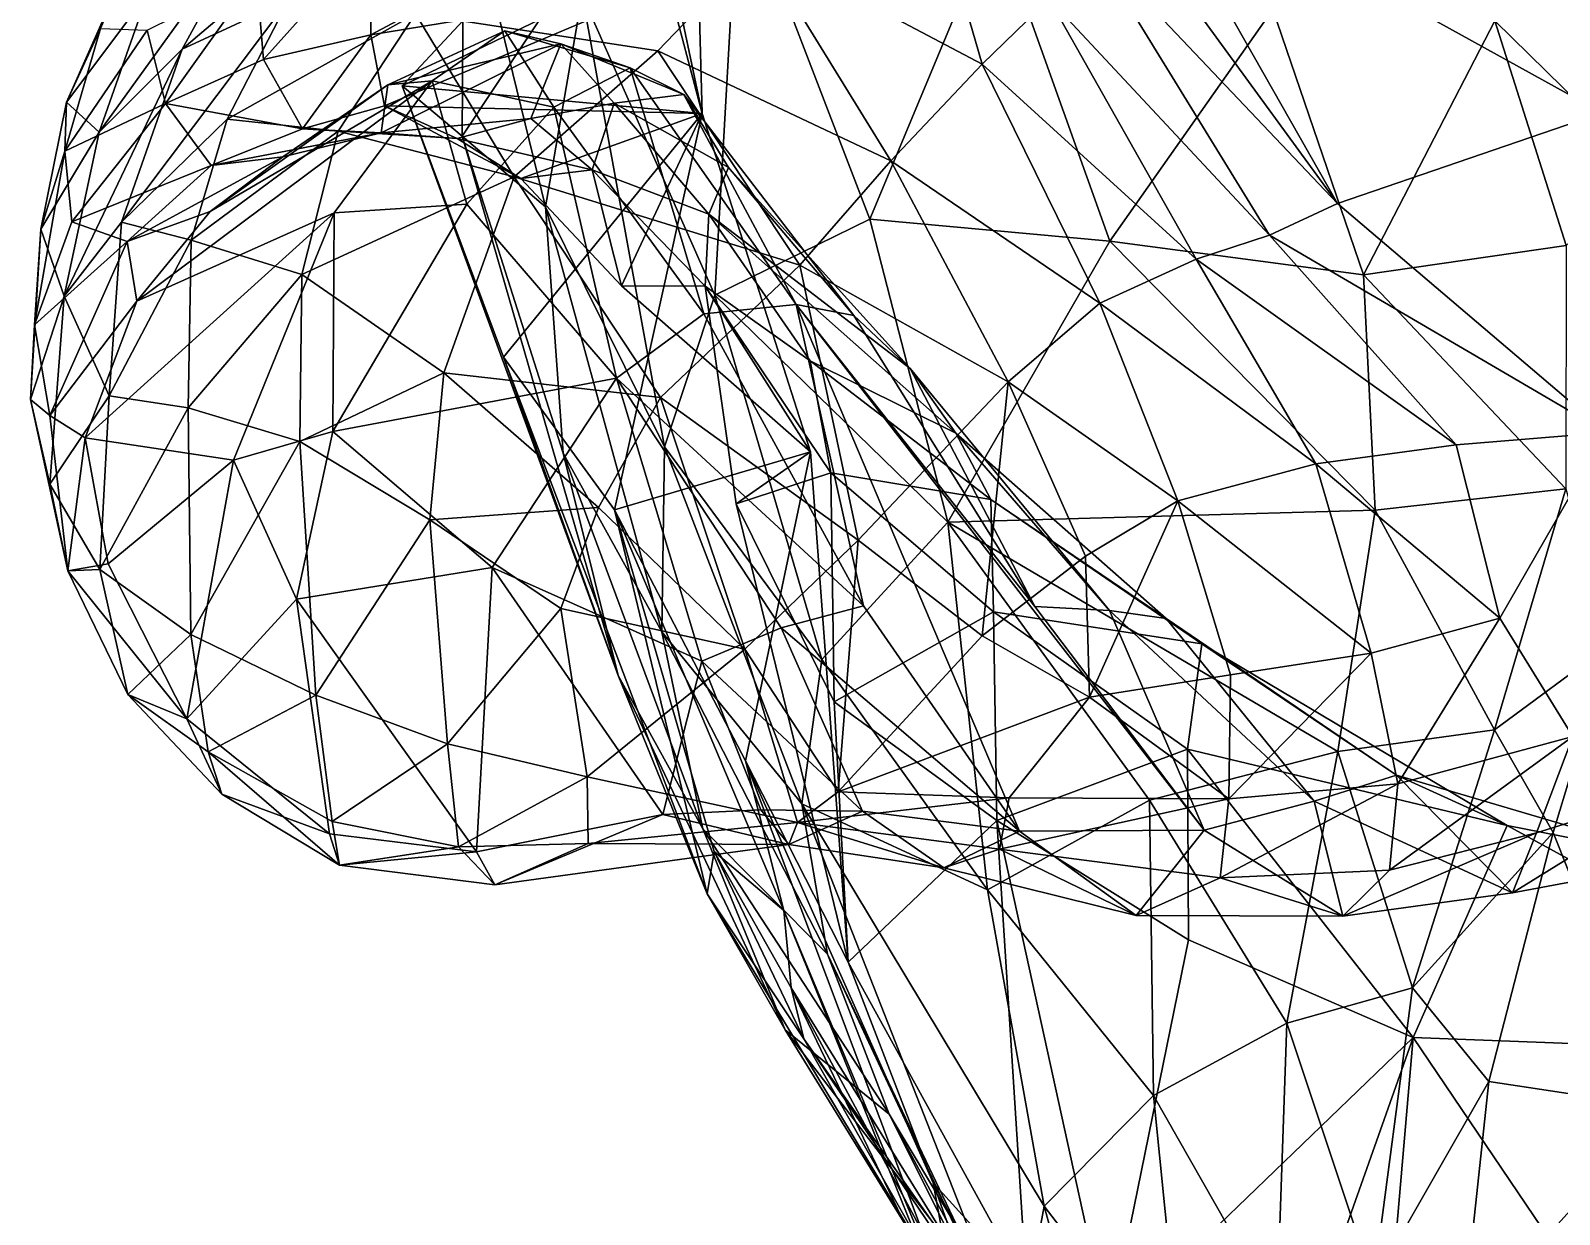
# Model space of a CAD drawing. Extents: x -0.38 to 0.38, y -1.36 to 1.52.
# Drawn here: x -0.2402 to -0.1069, y -1.1259 to -1.0227 of the extents above; entities that cross this region are included whole.
import ezdxf

# ---------------------------------------------------------------- set-up
doc = ezdxf.new("R2010")
doc.units = 0
doc.layers.add('SABTOOTH$LWO', color=1, linetype='CONTINUOUS')

msp = doc.modelspace()

# ---------------------------------------------------------------- linework, layer by layer
at = {"layer": 'SABTOOTH$LWO'}
for points in [[(-0.12628, -1.03774, 1.46896), (-0.16036, -0.99096, 1.47403), (-0.14792, -1.01489, 1.4838)], [(-0.12628, -1.03774, 1.46896), (-0.14339, -1.0076, 1.46742), (-0.16036, -0.99096, 1.47403)], [(-0.20778, -1.02747, 1.30248), (-0.17954, -0.9972, 1.28665), (-0.20257, -1.03188, 1.27181)], [(-0.18205, -1.01505, 1.31989), (-0.17954, -0.9972, 1.28665), (-0.20778, -1.02747, 1.30248)], [(-0.20242, -1.00893, 1.25597), (-0.20257, -1.03188, 1.27181), (-0.17954, -0.9972, 1.28665)], [(-0.16469, -0.99988, 1.48478), (-0.17674, -1.01528, 1.50387), (-0.15723, -1.02558, 1.50802)], [(-0.15723, -1.02558, 1.50802), (-0.1514, -1.0199, 1.49677), (-0.16469, -0.99988, 1.48478)], [(-0.18205, -1.01505, 1.31989), (-0.18165, -1.0299, 1.35478), (-0.1868, -1.00534, 1.35203)], [(-0.18165, -1.0299, 1.35478), (-0.18457, -1.01875, 1.36936), (-0.1868, -1.00534, 1.35203)], [(-0.1032, -1.02983, 1.47845), (-0.08591, -1.00704, 1.48829), (-0.14339, -1.0076, 1.46742)], [(-0.1032, -1.02983, 1.47845), (-0.14339, -1.0076, 1.46742), (-0.12628, -1.03774, 1.46896)], [(-0.21766, -1.01995, 1.50613), (-0.20949, -1.00943, 1.49371), (-0.22696, -1.02428, 1.49464)], [(-0.22064, -1.01269, 1.4837), (-0.22696, -1.02428, 1.49464), (-0.20949, -1.00943, 1.49371)], [(-0.21044, -1.01464, 1.41274), (-0.18394, -1.00887, 1.3812), (-0.21051, -1.02302, 1.40215)], [(-0.18457, -1.01875, 1.36936), (-0.21051, -1.02302, 1.40215), (-0.18394, -1.00887, 1.3812)], [(-0.20257, -1.03188, 1.27181), (-0.20242, -1.00893, 1.25597), (-0.19531, -1.03804, 1.24157)], [(-0.19211, -1.01953, 1.22432), (-0.19531, -1.03804, 1.24157), (-0.20242, -1.00893, 1.25597)], [(-0.19211, -1.01953, 1.22432), (-0.17848, -1.0093, 1.1985), (-0.18054, -1.04573, 1.20254)], [(-0.16704, -1.0391, 1.1793), (-0.18054, -1.04573, 1.20254), (-0.17848, -1.0093, 1.1985)], [(-0.17848, -1.0093, 1.1985), (-0.15612, -1.01294, 1.16845), (-0.16704, -1.0391, 1.1793)], [(-0.10096, -1.01008, 1.08997), (-0.0992, -1.03493, 1.09642), (-0.11256, -1.02182, 1.11168)], [(-0.22696, -1.02428, 1.49464), (-0.22064, -1.01269, 1.4837), (-0.23421, -1.03151, 1.48455)], [(-0.22997, -1.01944, 1.47508), (-0.23421, -1.03151, 1.48455), (-0.22064, -1.01269, 1.4837)], [(-0.14612, -1.04104, 1.15465), (-0.16704, -1.0391, 1.1793), (-0.15612, -1.01294, 1.16845)], [(-0.15612, -1.01294, 1.16845), (-0.13189, -1.02082, 1.1379), (-0.14612, -1.04104, 1.15465)], [(-0.23085, -1.01491, 1.46101), (-0.23409, -1.02248, 1.45674), (-0.23704, -1.02889, 1.46676)], [(-0.23085, -1.01491, 1.46101), (-0.23704, -1.02889, 1.46676), (-0.22997, -1.01944, 1.47508)], [(-0.2205, -1.01789, 1.42778), (-0.21044, -1.01464, 1.41274), (-0.21988, -1.02519, 1.42429)], [(-0.21051, -1.02302, 1.40215), (-0.21988, -1.02519, 1.42429), (-0.21044, -1.01464, 1.41274)], [(-0.18165, -1.0299, 1.35478), (-0.18205, -1.01505, 1.31989), (-0.20778, -1.02747, 1.30248)], [(-0.18552, -1.02444, 1.51671), (-0.17674, -1.01528, 1.50387), (-0.20663, -1.0212, 1.51671)], [(-0.17674, -1.01528, 1.50387), (-0.18552, -1.02444, 1.51671), (-0.1652, -1.03401, 1.51872)], [(-0.1652, -1.03401, 1.51872), (-0.15723, -1.02558, 1.50802), (-0.17674, -1.01528, 1.50387)], [(-0.13219, -1.04049, 1.49062), (-0.14792, -1.01489, 1.4838), (-0.1514, -1.0199, 1.49677)], [(-0.13219, -1.04049, 1.49062), (-0.12628, -1.03774, 1.46896), (-0.14792, -1.01489, 1.4838)], [(-0.23003, -1.02263, 1.44307), (-0.2205, -1.01789, 1.42778), (-0.22842, -1.02902, 1.44113)], [(-0.21988, -1.02519, 1.42429), (-0.22842, -1.02902, 1.44113), (-0.2205, -1.01789, 1.42778)], [(-0.21051, -1.02302, 1.40215), (-0.18457, -1.01875, 1.36936), (-0.20934, -1.02921, 1.39493)], [(-0.18165, -1.0299, 1.35478), (-0.20934, -1.02921, 1.39493), (-0.18457, -1.01875, 1.36936)], [(-0.22997, -1.01944, 1.47508), (-0.23704, -1.02889, 1.46676), (-0.23421, -1.03151, 1.48455)], [(-0.22303, -1.0304, 1.51734), (-0.21766, -1.01995, 1.50613), (-0.23224, -1.03937, 1.50992)], [(-0.22696, -1.02428, 1.49464), (-0.23224, -1.03937, 1.50992), (-0.21766, -1.01995, 1.50613)], [(-0.21766, -1.01995, 1.50613), (-0.22303, -1.0304, 1.51734), (-0.20663, -1.0212, 1.51671)], [(-0.19531, -1.03804, 1.24157), (-0.19211, -1.01953, 1.22432), (-0.18493, -1.05895, 1.22036)], [(-0.18054, -1.04573, 1.20254), (-0.18493, -1.05895, 1.22036), (-0.19211, -1.01953, 1.22432)], [(-0.13858, -1.0426, 1.50792), (-0.1514, -1.0199, 1.49677), (-0.15723, -1.02558, 1.50802)], [(-0.13858, -1.0426, 1.50792), (-0.13219, -1.04049, 1.49062), (-0.1514, -1.0199, 1.49677)], [(-0.21336, -1.03143, 1.52846), (-0.20663, -1.0212, 1.51671), (-0.22303, -1.0304, 1.51734)], [(-0.20663, -1.0212, 1.51671), (-0.21336, -1.03143, 1.52846), (-0.19802, -1.03542, 1.53206)], [(-0.19802, -1.03542, 1.53206), (-0.18552, -1.02444, 1.51671), (-0.20663, -1.0212, 1.51671)], [(-0.124, -1.04397, 1.1304), (-0.14612, -1.04104, 1.15465), (-0.13189, -1.02082, 1.1379)], [(-0.13189, -1.02082, 1.1379), (-0.11256, -1.02182, 1.11168), (-0.124, -1.04397, 1.1304)], [(-0.10634, -1.04139, 1.10882), (-0.124, -1.04397, 1.1304), (-0.11256, -1.02182, 1.11168)], [(-0.10634, -1.04139, 1.10882), (-0.11256, -1.02182, 1.11168), (-0.0992, -1.03493, 1.09642)], [(-0.2372, -1.03319, 1.45994), (-0.23409, -1.02248, 1.45674), (-0.23003, -1.02263, 1.44307)], [(-0.23409, -1.02248, 1.45674), (-0.2372, -1.03319, 1.45994), (-0.23704, -1.02889, 1.46676)], [(-0.23003, -1.02263, 1.44307), (-0.22842, -1.02902, 1.44113), (-0.2372, -1.03319, 1.45994)], [(-0.21988, -1.02519, 1.42429), (-0.21051, -1.02302, 1.40215), (-0.21649, -1.03123, 1.42257)], [(-0.20934, -1.02921, 1.39493), (-0.21649, -1.03123, 1.42257), (-0.21051, -1.02302, 1.40215)], [(-0.19884, -1.02269, 1.4668), (-0.20903, -1.0274, 1.45561), (-0.19397, -1.02383, 1.45756)], [(-0.19884, -1.02269, 1.4668), (-0.20519, -1.02703, 1.47678), (-0.20903, -1.0274, 1.45561)], [(-0.20519, -1.02703, 1.47678), (-0.19884, -1.02269, 1.4668), (-0.19457, -1.02935, 1.48786)], [(-0.18792, -1.0259, 1.4786), (-0.19884, -1.02269, 1.4668), (-0.19397, -1.02383, 1.45756)], [(-0.18792, -1.0259, 1.4786), (-0.19457, -1.02935, 1.48786), (-0.19884, -1.02269, 1.4668)], [(-0.23224, -1.03937, 1.50992), (-0.22696, -1.02428, 1.49464), (-0.23726, -1.04583, 1.49792)], [(-0.23421, -1.03151, 1.48455), (-0.23726, -1.04583, 1.49792), (-0.22696, -1.02428, 1.49464)], [(-0.19397, -1.02383, 1.45756), (-0.20962, -1.03159, 1.4319), (-0.19657, -1.03032, 1.43246)], [(-0.20962, -1.03159, 1.4319), (-0.19397, -1.02383, 1.45756), (-0.20903, -1.0274, 1.45561)], [(-0.18552, -1.02444, 1.51671), (-0.19802, -1.03542, 1.53206), (-0.17314, -1.04313, 1.52919)], [(-0.18931, -1.02899, 1.44871), (-0.19397, -1.02383, 1.45756), (-0.19657, -1.03032, 1.43246)], [(-0.18325, -1.02823, 1.47007), (-0.19397, -1.02383, 1.45756), (-0.18931, -1.02899, 1.44871)], [(-0.18325, -1.02823, 1.47007), (-0.18792, -1.0259, 1.4786), (-0.19397, -1.02383, 1.45756)], [(-0.17314, -1.04313, 1.52919), (-0.1652, -1.03401, 1.51872), (-0.18552, -1.02444, 1.51671)], [(-0.21988, -1.02519, 1.42429), (-0.21649, -1.03123, 1.42257), (-0.22842, -1.02902, 1.44113)], [(-0.19457, -1.02935, 1.48786), (-0.18792, -1.0259, 1.4786), (-0.18151, -1.04735, 1.50158)], [(-0.18792, -1.0259, 1.4786), (-0.18325, -1.02823, 1.47007), (-0.17344, -1.04654, 1.49229)], [(-0.17344, -1.04654, 1.49229), (-0.18151, -1.04735, 1.50158), (-0.18792, -1.0259, 1.4786)], [(-0.15723, -1.02558, 1.50802), (-0.1652, -1.03401, 1.51872), (-0.14697, -1.04642, 1.52203)], [(-0.14697, -1.04642, 1.52203), (-0.13858, -1.0426, 1.50792), (-0.15723, -1.02558, 1.50802)], [(-0.22452, -1.03845, 1.45727), (-0.20519, -1.02703, 1.47678), (-0.23092, -1.04625, 1.46987)], [(-0.20519, -1.02703, 1.47678), (-0.21372, -1.03856, 1.48876), (-0.23092, -1.04625, 1.46987)], [(-0.22452, -1.03845, 1.45727), (-0.20903, -1.0274, 1.45561), (-0.20519, -1.02703, 1.47678)], [(-0.21372, -1.03856, 1.48876), (-0.20519, -1.02703, 1.47678), (-0.20215, -1.0378, 1.4965)], [(-0.19457, -1.02935, 1.48786), (-0.20215, -1.0378, 1.4965), (-0.20519, -1.02703, 1.47678)], [(-0.21818, -1.03366, 1.44609), (-0.20903, -1.0274, 1.45561), (-0.22452, -1.03845, 1.45727)], [(-0.20903, -1.0274, 1.45561), (-0.21818, -1.03366, 1.44609), (-0.20962, -1.03159, 1.4319)], [(-0.20257, -1.03188, 1.27181), (-0.18897, -1.0789, 1.26843), (-0.20778, -1.02747, 1.30248)], [(-0.19895, -1.05113, 1.3124), (-0.20778, -1.02747, 1.30248), (-0.18897, -1.0789, 1.26843)], [(-0.19895, -1.05113, 1.3124), (-0.18165, -1.0299, 1.35478), (-0.20778, -1.02747, 1.30248)], [(-0.17934, -1.03459, 1.46173), (-0.18325, -1.02823, 1.47007), (-0.18931, -1.02899, 1.44871)], [(-0.16843, -1.04752, 1.4817), (-0.17344, -1.04654, 1.49229), (-0.18325, -1.02823, 1.47007)], [(-0.18325, -1.02823, 1.47007), (-0.17934, -1.03459, 1.46173), (-0.16843, -1.04752, 1.4817)], [(-0.23704, -1.02889, 1.46676), (-0.2372, -1.03319, 1.45994), (-0.23928, -1.03997, 1.47647)], [(-0.23704, -1.02889, 1.46676), (-0.23928, -1.03997, 1.47647), (-0.23421, -1.03151, 1.48455)], [(-0.23659, -1.03934, 1.46118), (-0.2372, -1.03319, 1.45994), (-0.22842, -1.02902, 1.44113)], [(-0.22842, -1.02902, 1.44113), (-0.22443, -1.03443, 1.44135), (-0.23659, -1.03934, 1.46118)], [(-0.21649, -1.03123, 1.42257), (-0.22443, -1.03443, 1.44135), (-0.22842, -1.02902, 1.44113)], [(-0.20934, -1.02921, 1.39493), (-0.20299, -1.03207, 1.41246), (-0.21649, -1.03123, 1.42257)], [(-0.18165, -1.0299, 1.35478), (-0.19746, -1.03555, 1.38913), (-0.20934, -1.02921, 1.39493)], [(-0.20299, -1.03207, 1.41246), (-0.20934, -1.02921, 1.39493), (-0.19746, -1.03555, 1.38913)], [(-0.20215, -1.0378, 1.4965), (-0.19457, -1.02935, 1.48786), (-0.18912, -1.05298, 1.51031)], [(-0.18929, -1.06445, 1.33759), (-0.18165, -1.0299, 1.35478), (-0.19895, -1.05113, 1.3124)], [(-0.18165, -1.0299, 1.35478), (-0.18867, -1.04493, 1.37956), (-0.19746, -1.03555, 1.38913)], [(-0.18931, -1.02899, 1.44871), (-0.19657, -1.03032, 1.43246), (-0.19123, -1.0348, 1.41976)], [(-0.18151, -1.04735, 1.50158), (-0.18912, -1.05298, 1.51031), (-0.19457, -1.02935, 1.48786)], [(-0.18107, -1.03868, 1.44767), (-0.18931, -1.02899, 1.44871), (-0.19123, -1.0348, 1.41976)], [(-0.17934, -1.03459, 1.46173), (-0.18931, -1.02899, 1.44871), (-0.18107, -1.03868, 1.44767)], [(-0.18165, -1.0299, 1.35478), (-0.18929, -1.06445, 1.33759), (-0.17219, -1.05941, 1.36762)], [(-0.17219, -1.05941, 1.36762), (-0.18867, -1.04493, 1.37956), (-0.18165, -1.0299, 1.35478)], [(-0.10283, -1.05771, 1.47088), (-0.1032, -1.02983, 1.47845), (-0.12628, -1.03774, 1.46896)], [(-0.22618, -1.04094, 1.52663), (-0.22303, -1.0304, 1.51734), (-0.23224, -1.03937, 1.50992)], [(-0.22303, -1.0304, 1.51734), (-0.22618, -1.04094, 1.52663), (-0.21336, -1.03143, 1.52846)], [(-0.21649, -1.03123, 1.42257), (-0.20962, -1.03159, 1.4319), (-0.22443, -1.03443, 1.44135)], [(-0.20962, -1.03159, 1.4319), (-0.21649, -1.03123, 1.42257), (-0.20299, -1.03207, 1.41246)], [(-0.20299, -1.03207, 1.41246), (-0.19657, -1.03032, 1.43246), (-0.20962, -1.03159, 1.4319)], [(-0.19657, -1.03032, 1.43246), (-0.20299, -1.03207, 1.41246), (-0.19123, -1.0348, 1.41976)], [(-0.23928, -1.03997, 1.47647), (-0.23726, -1.04583, 1.49792), (-0.23421, -1.03151, 1.48455)], [(-0.21654, -1.04392, 1.53951), (-0.21336, -1.03143, 1.52846), (-0.22618, -1.04094, 1.52663)], [(-0.21818, -1.03366, 1.44609), (-0.22443, -1.03443, 1.44135), (-0.20962, -1.03159, 1.4319)], [(-0.21336, -1.03143, 1.52846), (-0.21654, -1.04392, 1.53951), (-0.19802, -1.03542, 1.53206)], [(-0.19746, -1.03555, 1.38913), (-0.19123, -1.0348, 1.41976), (-0.20299, -1.03207, 1.41246)], [(-0.19531, -1.03804, 1.24157), (-0.19375, -1.05951, 1.25615), (-0.20257, -1.03188, 1.27181)], [(-0.18897, -1.0789, 1.26843), (-0.20257, -1.03188, 1.27181), (-0.19375, -1.05951, 1.25615)], [(-0.23985, -1.04833, 1.47526), (-0.23928, -1.03997, 1.47647), (-0.2372, -1.03319, 1.45994)], [(-0.2372, -1.03319, 1.45994), (-0.23659, -1.03934, 1.46118), (-0.23985, -1.04833, 1.47526)], [(-0.22443, -1.03443, 1.44135), (-0.21818, -1.03366, 1.44609), (-0.23176, -1.04105, 1.45678)], [(-0.21818, -1.03366, 1.44609), (-0.22452, -1.03845, 1.45727), (-0.23176, -1.04105, 1.45678)], [(-0.1652, -1.03401, 1.51872), (-0.17314, -1.04313, 1.52919), (-0.15497, -1.05328, 1.53123)], [(-0.15497, -1.05328, 1.53123), (-0.14697, -1.04642, 1.52203), (-0.1652, -1.03401, 1.51872)], [(-0.23176, -1.04105, 1.45678), (-0.23659, -1.03934, 1.46118), (-0.22443, -1.03443, 1.44135)], [(-0.19123, -1.0348, 1.41976), (-0.19746, -1.03555, 1.38913), (-0.18867, -1.04493, 1.37956)], [(-0.18867, -1.04493, 1.37956), (-0.18139, -1.04494, 1.42674), (-0.19123, -1.0348, 1.41976)], [(-0.18107, -1.03868, 1.44767), (-0.19123, -1.0348, 1.41976), (-0.18139, -1.04494, 1.42674)], [(-0.17934, -1.03459, 1.46173), (-0.18107, -1.03868, 1.44767), (-0.16352, -1.05212, 1.46963)], [(-0.16352, -1.05212, 1.46963), (-0.16843, -1.04752, 1.4817), (-0.17934, -1.03459, 1.46173)], [(-0.21654, -1.04392, 1.53951), (-0.20417, -1.05251, 1.54768), (-0.19802, -1.03542, 1.53206)], [(-0.19802, -1.03542, 1.53206), (-0.20417, -1.05251, 1.54768), (-0.18526, -1.05466, 1.54191)], [(-0.18526, -1.05466, 1.54191), (-0.17314, -1.04313, 1.52919), (-0.19802, -1.03542, 1.53206)], [(-0.20215, -1.0378, 1.4965), (-0.21382, -1.05763, 1.51259), (-0.21372, -1.03856, 1.48876)], [(-0.20215, -1.0378, 1.4965), (-0.18912, -1.05298, 1.51031), (-0.21382, -1.05763, 1.51259)], [(-0.18493, -1.05895, 1.22036), (-0.18517, -1.07508, 1.23633), (-0.19531, -1.03804, 1.24157)], [(-0.19375, -1.05951, 1.25615), (-0.19531, -1.03804, 1.24157), (-0.18517, -1.07508, 1.23633)], [(-0.10283, -1.05771, 1.47088), (-0.12628, -1.03774, 1.46896), (-0.13219, -1.04049, 1.49062)], [(-0.23659, -1.03934, 1.46118), (-0.23176, -1.04105, 1.45678), (-0.23985, -1.04833, 1.47526)], [(-0.23333, -1.05452, 1.52198), (-0.23224, -1.03937, 1.50992), (-0.23726, -1.04583, 1.49792)], [(-0.21372, -1.03856, 1.48876), (-0.2225, -1.06013, 1.50829), (-0.23541, -1.05817, 1.48848)], [(-0.23092, -1.04625, 1.46987), (-0.21372, -1.03856, 1.48876), (-0.23541, -1.05817, 1.48848)], [(-0.23224, -1.03937, 1.50992), (-0.23333, -1.05452, 1.52198), (-0.22618, -1.04094, 1.52663)], [(-0.22452, -1.03845, 1.45727), (-0.23092, -1.04625, 1.46987), (-0.23176, -1.04105, 1.45678)], [(-0.21372, -1.03856, 1.48876), (-0.21382, -1.05763, 1.51259), (-0.2225, -1.06013, 1.50829)], [(-0.18139, -1.04494, 1.42674), (-0.17222, -1.05146, 1.43979), (-0.18107, -1.03868, 1.44767)], [(-0.15954, -1.05777, 1.45593), (-0.16352, -1.05212, 1.46963), (-0.18107, -1.03868, 1.44767)], [(-0.18107, -1.03868, 1.44767), (-0.17222, -1.05146, 1.43979), (-0.15954, -1.05777, 1.45593)], [(-0.16704, -1.0391, 1.1793), (-0.16024, -1.06554, 1.17649), (-0.18054, -1.04573, 1.20254)], [(-0.14612, -1.04104, 1.15465), (-0.16024, -1.06554, 1.17649), (-0.16704, -1.0391, 1.1793)], [(-0.24018, -1.05484, 1.48677), (-0.23726, -1.04583, 1.49792), (-0.23928, -1.03997, 1.47647)], [(-0.23928, -1.03997, 1.47647), (-0.23985, -1.04833, 1.47526), (-0.24018, -1.05484, 1.48677)], [(-0.11592, -1.0588, 1.49398), (-0.13219, -1.04049, 1.49062), (-0.13858, -1.0426, 1.50792)], [(-0.11592, -1.0588, 1.49398), (-0.10283, -1.05771, 1.47088), (-0.13219, -1.04049, 1.49062)], [(-0.23851, -1.05623, 1.48295), (-0.23985, -1.04833, 1.47526), (-0.23176, -1.04105, 1.45678)], [(-0.23176, -1.04105, 1.45678), (-0.23092, -1.04625, 1.46987), (-0.23851, -1.05623, 1.48295)], [(-0.22644, -1.05555, 1.53746), (-0.22618, -1.04094, 1.52663), (-0.23333, -1.05452, 1.52198)], [(-0.22618, -1.04094, 1.52663), (-0.22644, -1.05555, 1.53746), (-0.21654, -1.04392, 1.53951)], [(-0.16024, -1.06554, 1.17649), (-0.14612, -1.04104, 1.15465), (-0.12299, -1.06448, 1.13337)], [(-0.124, -1.04397, 1.1304), (-0.12299, -1.06448, 1.13337), (-0.14612, -1.04104, 1.15465)], [(-0.10634, -1.04139, 1.10882), (-0.10638, -1.06262, 1.11247), (-0.124, -1.04397, 1.1304)], [(-0.17314, -1.04313, 1.52919), (-0.18526, -1.05466, 1.54191), (-0.16806, -1.06711, 1.54317)], [(-0.16806, -1.06711, 1.54317), (-0.15497, -1.05328, 1.53123), (-0.17314, -1.04313, 1.52919)], [(-0.12816, -1.06043, 1.51364), (-0.13858, -1.0426, 1.50792), (-0.14697, -1.04642, 1.52203)], [(-0.12816, -1.06043, 1.51364), (-0.11592, -1.0588, 1.49398), (-0.13858, -1.0426, 1.50792)], [(-0.21672, -1.05851, 1.54922), (-0.21654, -1.04392, 1.53951), (-0.22644, -1.05555, 1.53746)], [(-0.21654, -1.04392, 1.53951), (-0.21672, -1.05851, 1.54922), (-0.20417, -1.05251, 1.54768)], [(-0.12299, -1.06448, 1.13337), (-0.124, -1.04397, 1.1304), (-0.10638, -1.06262, 1.11247)], [(-0.23849, -1.06221, 1.50535), (-0.23726, -1.04583, 1.49792), (-0.24018, -1.05484, 1.48677)], [(-0.23726, -1.04583, 1.49792), (-0.23849, -1.06221, 1.50535), (-0.23333, -1.05452, 1.52198)], [(-0.17219, -1.05941, 1.36762), (-0.18139, -1.04494, 1.42674), (-0.18867, -1.04493, 1.37956)], [(-0.18493, -1.05895, 1.22036), (-0.18054, -1.04573, 1.20254), (-0.17121, -1.07751, 1.19868)], [(-0.18139, -1.04494, 1.42674), (-0.17219, -1.05941, 1.36762), (-0.17868, -1.06393, 1.38877)], [(-0.17044, -1.06124, 1.42283), (-0.17222, -1.05146, 1.43979), (-0.18139, -1.04494, 1.42674)], [(-0.17868, -1.06393, 1.38877), (-0.17044, -1.06124, 1.42283), (-0.18139, -1.04494, 1.42674)], [(-0.17121, -1.07751, 1.19868), (-0.18054, -1.04573, 1.20254), (-0.16024, -1.06554, 1.17649)], [(-0.23092, -1.04625, 1.46987), (-0.23541, -1.05817, 1.48848), (-0.23851, -1.05623, 1.48295)], [(-0.18151, -1.04735, 1.50158), (-0.16758, -1.07284, 1.51437), (-0.18912, -1.05298, 1.51031)], [(-0.17344, -1.04654, 1.49229), (-0.16758, -1.07284, 1.51437), (-0.18151, -1.04735, 1.50158)], [(-0.16843, -1.04752, 1.4817), (-0.15265, -1.07289, 1.48774), (-0.17344, -1.04654, 1.49229)], [(-0.15265, -1.07289, 1.48774), (-0.13789, -1.09238, 1.4915), (-0.17344, -1.04654, 1.49229)], [(-0.13789, -1.09238, 1.4915), (-0.15398, -1.09248, 1.52163), (-0.17344, -1.04654, 1.49229)], [(-0.17344, -1.04654, 1.49229), (-0.15398, -1.09248, 1.52163), (-0.16758, -1.07284, 1.51437)], [(-0.14697, -1.04642, 1.52203), (-0.15497, -1.05328, 1.53123), (-0.14019, -1.06367, 1.52993)], [(-0.14019, -1.06367, 1.52993), (-0.12816, -1.06043, 1.51364), (-0.14697, -1.04642, 1.52203)], [(-0.23985, -1.04833, 1.47526), (-0.23851, -1.05623, 1.48295), (-0.24018, -1.05484, 1.48677)], [(-0.16843, -1.04752, 1.4817), (-0.16352, -1.05212, 1.46963), (-0.15265, -1.07289, 1.48774)], [(-0.18897, -1.0789, 1.26843), (-0.1812, -1.09794, 1.28388), (-0.19895, -1.05113, 1.3124)], [(-0.18929, -1.06445, 1.33759), (-0.19895, -1.05113, 1.3124), (-0.1812, -1.09794, 1.28388)], [(-0.21672, -1.05851, 1.54922), (-0.20539, -1.06532, 1.55539), (-0.20417, -1.05251, 1.54768)], [(-0.20417, -1.05251, 1.54768), (-0.20539, -1.06532, 1.55539), (-0.19067, -1.06424, 1.55081)], [(-0.20417, -1.05251, 1.54768), (-0.19067, -1.06424, 1.55081), (-0.18526, -1.05466, 1.54191)], [(-0.15647, -1.06355, 1.44214), (-0.17222, -1.05146, 1.43979), (-0.17044, -1.06124, 1.42283)], [(-0.15647, -1.06355, 1.44214), (-0.15954, -1.05777, 1.45593), (-0.17222, -1.05146, 1.43979)], [(-0.14614, -1.07324, 1.46806), (-0.15265, -1.07289, 1.48774), (-0.16352, -1.05212, 1.46963)], [(-0.16352, -1.05212, 1.46963), (-0.15954, -1.05777, 1.45593), (-0.14614, -1.07324, 1.46806)], [(-0.18912, -1.05298, 1.51031), (-0.19995, -1.06949, 1.52769), (-0.21382, -1.05763, 1.51259)], [(-0.19995, -1.06949, 1.52769), (-0.18912, -1.05298, 1.51031), (-0.18166, -1.07764, 1.53202)], [(-0.17475, -1.07474, 1.52392), (-0.18166, -1.07764, 1.53202), (-0.18912, -1.05298, 1.51031)], [(-0.16758, -1.07284, 1.51437), (-0.17475, -1.07474, 1.52392), (-0.18912, -1.05298, 1.51031)], [(-0.15497, -1.05328, 1.53123), (-0.16806, -1.06711, 1.54317), (-0.15725, -1.07545, 1.544)], [(-0.14822, -1.06849, 1.53785), (-0.15497, -1.05328, 1.53123), (-0.15725, -1.07545, 1.544)], [(-0.14822, -1.06849, 1.53785), (-0.14019, -1.06367, 1.52993), (-0.15497, -1.05328, 1.53123)], [(-0.24018, -1.05484, 1.48677), (-0.23851, -1.05623, 1.48295), (-0.23692, -1.06976, 1.50559)], [(-0.23692, -1.06976, 1.50559), (-0.23849, -1.06221, 1.50535), (-0.24018, -1.05484, 1.48677)], [(-0.23414, -1.06965, 1.52462), (-0.23333, -1.05452, 1.52198), (-0.23849, -1.06221, 1.50535)], [(-0.23333, -1.05452, 1.52198), (-0.23414, -1.06965, 1.52462), (-0.22644, -1.05555, 1.53746)], [(-0.19067, -1.06424, 1.55081), (-0.17792, -1.07661, 1.55091), (-0.18526, -1.05466, 1.54191)], [(-0.16806, -1.06711, 1.54317), (-0.18526, -1.05466, 1.54191), (-0.17792, -1.07661, 1.55091)], [(-0.23692, -1.06976, 1.50559), (-0.23851, -1.05623, 1.48295), (-0.23541, -1.05817, 1.48848)], [(-0.2262, -1.07533, 1.54228), (-0.22644, -1.05555, 1.53746), (-0.23414, -1.06965, 1.52462)], [(-0.22644, -1.05555, 1.53746), (-0.2262, -1.07533, 1.54228), (-0.21672, -1.05851, 1.54922)], [(-0.21382, -1.05763, 1.51259), (-0.21699, -1.07224, 1.52503), (-0.2225, -1.06013, 1.50829)], [(-0.21699, -1.07224, 1.52503), (-0.21382, -1.05763, 1.51259), (-0.19995, -1.06949, 1.52769)], [(-0.14119, -1.07393, 1.44991), (-0.14614, -1.07324, 1.46806), (-0.15954, -1.05777, 1.45593)], [(-0.15954, -1.05777, 1.45593), (-0.15647, -1.06355, 1.44214), (-0.14119, -1.07393, 1.44991)], [(-0.10283, -1.05771, 1.47088), (-0.11592, -1.0588, 1.49398), (-0.11211, -1.0739, 1.49275)], [(-0.10577, -1.08422, 1.47821), (-0.10283, -1.05771, 1.47088), (-0.11211, -1.0739, 1.49275)], [(-0.23342, -1.06917, 1.50617), (-0.23692, -1.06976, 1.50559), (-0.23541, -1.05817, 1.48848)], [(-0.23342, -1.06917, 1.50617), (-0.23541, -1.05817, 1.48848), (-0.2225, -1.06013, 1.50829)], [(-0.21531, -1.08062, 1.55497), (-0.21672, -1.05851, 1.54922), (-0.2262, -1.07533, 1.54228)], [(-0.21672, -1.05851, 1.54922), (-0.21531, -1.08062, 1.55497), (-0.20539, -1.06532, 1.55539)], [(-0.18517, -1.07508, 1.23633), (-0.18493, -1.05895, 1.22036), (-0.17295, -1.09009, 1.2152)], [(-0.17295, -1.09009, 1.2152), (-0.18493, -1.05895, 1.22036), (-0.17121, -1.07751, 1.19868)], [(-0.11592, -1.0588, 1.49398), (-0.12816, -1.06043, 1.51364), (-0.11211, -1.0739, 1.49275)], [(-0.22657, -1.08268, 1.52646), (-0.23342, -1.06917, 1.50617), (-0.2225, -1.06013, 1.50829)], [(-0.21699, -1.07224, 1.52503), (-0.22657, -1.08268, 1.52646), (-0.2225, -1.06013, 1.50829)], [(-0.18517, -1.07508, 1.23633), (-0.18158, -1.09226, 1.25091), (-0.19375, -1.05951, 1.25615)], [(-0.18897, -1.0789, 1.26843), (-0.19375, -1.05951, 1.25615), (-0.18158, -1.09226, 1.25091)], [(-0.17787, -1.08635, 1.35093), (-0.17219, -1.05941, 1.36762), (-0.18929, -1.06445, 1.33759)], [(-0.16891, -1.10391, 1.38158), (-0.17868, -1.06393, 1.38877), (-0.17219, -1.05941, 1.36762)], [(-0.17787, -1.08635, 1.35093), (-0.16891, -1.10391, 1.38158), (-0.17219, -1.05941, 1.36762)], [(-0.12816, -1.06043, 1.51364), (-0.14019, -1.06367, 1.52993), (-0.12333, -1.07696, 1.51509)], [(-0.12333, -1.07696, 1.51509), (-0.11211, -1.0739, 1.49275), (-0.12816, -1.06043, 1.51364)], [(-0.17013, -1.08119, 1.39034), (-0.17044, -1.06124, 1.42283), (-0.17868, -1.06393, 1.38877)], [(-0.15624, -1.07334, 1.42582), (-0.17044, -1.06124, 1.42283), (-0.17013, -1.08119, 1.39034)], [(-0.15624, -1.07334, 1.42582), (-0.15647, -1.06355, 1.44214), (-0.17044, -1.06124, 1.42283)], [(-0.23849, -1.06221, 1.50535), (-0.23692, -1.06976, 1.50559), (-0.23414, -1.06965, 1.52462)], [(-0.10638, -1.06262, 1.11247), (-0.11258, -1.08363, 1.12148), (-0.12299, -1.06448, 1.13337)], [(-0.10638, -1.06262, 1.11247), (-0.10251, -1.07619, 1.10467), (-0.11258, -1.08363, 1.12148)], [(-0.20539, -1.06532, 1.55539), (-0.19396, -1.07306, 1.55629), (-0.19067, -1.06424, 1.55081)], [(-0.19396, -1.07306, 1.55629), (-0.17792, -1.07661, 1.55091), (-0.19067, -1.06424, 1.55081)], [(-0.1812, -1.09794, 1.28388), (-0.18059, -1.09426, 1.30849), (-0.18929, -1.06445, 1.33759)], [(-0.17453, -1.09939, 1.33595), (-0.18929, -1.06445, 1.33759), (-0.18059, -1.09426, 1.30849)], [(-0.17787, -1.08635, 1.35093), (-0.18929, -1.06445, 1.33759), (-0.17453, -1.09939, 1.33595)], [(-0.16891, -1.10391, 1.38158), (-0.17013, -1.08119, 1.39034), (-0.17868, -1.06393, 1.38877)], [(-0.12299, -1.06448, 1.13337), (-0.12625, -1.08552, 1.14248), (-0.16024, -1.06554, 1.17649)], [(-0.1381, -1.07614, 1.43791), (-0.15647, -1.06355, 1.44214), (-0.15624, -1.07334, 1.42582)], [(-0.1381, -1.07614, 1.43791), (-0.14119, -1.07393, 1.44991), (-0.15647, -1.06355, 1.44214)], [(-0.14019, -1.06367, 1.52993), (-0.14822, -1.06849, 1.53785), (-0.14787, -1.0808, 1.54216)], [(-0.1356, -1.07885, 1.53236), (-0.14019, -1.06367, 1.52993), (-0.14787, -1.0808, 1.54216)], [(-0.1356, -1.07885, 1.53236), (-0.12333, -1.07696, 1.51509), (-0.14019, -1.06367, 1.52993)], [(-0.12625, -1.08552, 1.14248), (-0.12299, -1.06448, 1.13337), (-0.11258, -1.08363, 1.12148)], [(-0.20385, -1.08486, 1.55984), (-0.20539, -1.06532, 1.55539), (-0.21531, -1.08062, 1.55497)], [(-0.20539, -1.06532, 1.55539), (-0.20385, -1.08486, 1.55984), (-0.19396, -1.07306, 1.55629)], [(-0.16024, -1.06554, 1.17649), (-0.15677, -1.0976, 1.18551), (-0.17121, -1.07751, 1.19868)], [(-0.14264, -1.08976, 1.16428), (-0.16024, -1.06554, 1.17649), (-0.12625, -1.08552, 1.14248)], [(-0.15677, -1.0976, 1.18551), (-0.16024, -1.06554, 1.17649), (-0.14264, -1.08976, 1.16428)], [(-0.16806, -1.06711, 1.54317), (-0.17792, -1.07661, 1.55091), (-0.1698, -1.08904, 1.55173)], [(-0.15725, -1.07545, 1.544), (-0.16806, -1.06711, 1.54317), (-0.1698, -1.08904, 1.55173)], [(-0.14822, -1.06849, 1.53785), (-0.15725, -1.07545, 1.544), (-0.14787, -1.0808, 1.54216)], [(-0.23342, -1.06917, 1.50617), (-0.22657, -1.08268, 1.52646), (-0.23692, -1.06976, 1.50559)], [(-0.23171, -1.08057, 1.52363), (-0.23414, -1.06965, 1.52462), (-0.23692, -1.06976, 1.50559)], [(-0.23171, -1.08057, 1.52363), (-0.23692, -1.06976, 1.50559), (-0.22657, -1.08268, 1.52646)], [(-0.23414, -1.06965, 1.52462), (-0.23171, -1.08057, 1.52363), (-0.2262, -1.07533, 1.54228)], [(-0.20131, -1.09428, 1.54882), (-0.21699, -1.07224, 1.52503), (-0.19995, -1.06949, 1.52769)], [(-0.18508, -1.09102, 1.54962), (-0.20131, -1.09428, 1.54882), (-0.19995, -1.06949, 1.52769)], [(-0.18166, -1.07764, 1.53202), (-0.18508, -1.09102, 1.54962), (-0.19995, -1.06949, 1.52769)], [(-0.21411, -1.09272, 1.54233), (-0.22657, -1.08268, 1.52646), (-0.21699, -1.07224, 1.52503)], [(-0.20131, -1.09428, 1.54882), (-0.21411, -1.09272, 1.54233), (-0.21699, -1.07224, 1.52503)], [(-0.19167, -1.08775, 1.55934), (-0.19396, -1.07306, 1.55629), (-0.20385, -1.08486, 1.55984)], [(-0.19396, -1.07306, 1.55629), (-0.19167, -1.08775, 1.55934), (-0.17792, -1.07661, 1.55091)], [(-0.16758, -1.07284, 1.51437), (-0.15398, -1.09248, 1.52163), (-0.17475, -1.07474, 1.52392)], [(-0.15597, -1.09156, 1.40483), (-0.15624, -1.07334, 1.42582), (-0.17013, -1.08119, 1.39034)], [(-0.13935, -1.08532, 1.42544), (-0.15624, -1.07334, 1.42582), (-0.15597, -1.09156, 1.40483)], [(-0.13935, -1.08532, 1.42544), (-0.1381, -1.07614, 1.43791), (-0.15624, -1.07334, 1.42582)], [(-0.15265, -1.07289, 1.48774), (-0.14614, -1.07324, 1.46806), (-0.13789, -1.09238, 1.4915)], [(-0.12829, -1.08985, 1.46548), (-0.13789, -1.09238, 1.4915), (-0.14614, -1.07324, 1.46806)], [(-0.14614, -1.07324, 1.46806), (-0.14119, -1.07393, 1.44991), (-0.12829, -1.08985, 1.46548)], [(-0.12113, -1.0876, 1.4446), (-0.12829, -1.08985, 1.46548), (-0.14119, -1.07393, 1.44991)], [(-0.14119, -1.07393, 1.44991), (-0.1381, -1.07614, 1.43791), (-0.12113, -1.0876, 1.4446)], [(-0.11211, -1.0739, 1.49275), (-0.12333, -1.07696, 1.51509), (-0.121, -1.08835, 1.51272)], [(-0.10577, -1.08422, 1.47821), (-0.11211, -1.0739, 1.49275), (-0.121, -1.08835, 1.51272)], [(-0.22471, -1.08556, 1.54114), (-0.2262, -1.07533, 1.54228), (-0.23171, -1.08057, 1.52363)], [(-0.2262, -1.07533, 1.54228), (-0.22471, -1.08556, 1.54114), (-0.21531, -1.08062, 1.55497)], [(-0.17071, -1.1032, 1.23076), (-0.18517, -1.07508, 1.23633), (-0.17295, -1.09009, 1.2152)], [(-0.18158, -1.09226, 1.25091), (-0.18517, -1.07508, 1.23633), (-0.17071, -1.1032, 1.23076)], [(-0.18166, -1.07764, 1.53202), (-0.17475, -1.07474, 1.52392), (-0.16767, -1.09073, 1.54033)], [(-0.15398, -1.09248, 1.52163), (-0.16767, -1.09073, 1.54033), (-0.17475, -1.07474, 1.52392)], [(-0.17334, -1.09171, 1.55365), (-0.17792, -1.07661, 1.55091), (-0.19167, -1.08775, 1.55934)], [(-0.17792, -1.07661, 1.55091), (-0.17334, -1.09171, 1.55365), (-0.1698, -1.08904, 1.55173)], [(-0.14787, -1.0808, 1.54216), (-0.15725, -1.07545, 1.544), (-0.1698, -1.08904, 1.55173)], [(-0.11149, -1.09198, 1.43496), (-0.1381, -1.07614, 1.43791), (-0.13935, -1.08532, 1.42544)], [(-0.11149, -1.09198, 1.43496), (-0.12113, -1.0876, 1.4446), (-0.1381, -1.07614, 1.43791)], [(-0.10747, -1.09259, 1.11182), (-0.11258, -1.08363, 1.12148), (-0.10251, -1.07619, 1.10467)], [(-0.09792, -1.11659, 1.09734), (-0.10747, -1.09259, 1.11182), (-0.10251, -1.07619, 1.10467)], [(-0.18508, -1.09102, 1.54962), (-0.18166, -1.07764, 1.53202), (-0.17653, -1.09063, 1.54733)], [(-0.16767, -1.09073, 1.54033), (-0.17653, -1.09063, 1.54733), (-0.18166, -1.07764, 1.53202)], [(-0.17295, -1.09009, 1.2152), (-0.17121, -1.07751, 1.19868), (-0.15677, -1.0976, 1.18551)], [(-0.121, -1.08835, 1.51272), (-0.12333, -1.07696, 1.51509), (-0.13574, -1.08965, 1.53357)], [(-0.12333, -1.07696, 1.51509), (-0.1356, -1.07885, 1.53236), (-0.13574, -1.08965, 1.53357)], [(-0.18158, -1.09226, 1.25091), (-0.17442, -1.10981, 1.26417), (-0.18897, -1.0789, 1.26843)], [(-0.1812, -1.09794, 1.28388), (-0.18897, -1.0789, 1.26843), (-0.17442, -1.10981, 1.26417)], [(-0.1356, -1.07885, 1.53236), (-0.14787, -1.0808, 1.54216), (-0.13574, -1.08965, 1.53357)], [(-0.2235, -1.08924, 1.53759), (-0.23171, -1.08057, 1.52363), (-0.22657, -1.08268, 1.52646)], [(-0.22471, -1.08556, 1.54114), (-0.23171, -1.08057, 1.52363), (-0.2235, -1.08924, 1.53759)], [(-0.2139, -1.09164, 1.55299), (-0.21531, -1.08062, 1.55497), (-0.22471, -1.08556, 1.54114)], [(-0.21531, -1.08062, 1.55497), (-0.2139, -1.09164, 1.55299), (-0.20385, -1.08486, 1.55984)], [(-0.16891, -1.10391, 1.38158), (-0.15597, -1.09156, 1.40483), (-0.17013, -1.08119, 1.39034)], [(-0.15488, -1.08956, 1.54606), (-0.14787, -1.0808, 1.54216), (-0.1698, -1.08904, 1.55173)], [(-0.13574, -1.08965, 1.53357), (-0.14787, -1.0808, 1.54216), (-0.15488, -1.08956, 1.54606)], [(-0.22657, -1.08268, 1.52646), (-0.21411, -1.09272, 1.54233), (-0.2235, -1.08924, 1.53759)], [(-0.11258, -1.08363, 1.12148), (-0.11973, -1.10613, 1.13066), (-0.12625, -1.08552, 1.14248)], [(-0.10893, -1.09261, 1.48001), (-0.10577, -1.08422, 1.47821), (-0.12173, -1.09588, 1.50693)], [(-0.10577, -1.08422, 1.47821), (-0.121, -1.08835, 1.51272), (-0.12173, -1.09588, 1.50693)], [(-0.11258, -1.08363, 1.12148), (-0.10747, -1.09259, 1.11182), (-0.11973, -1.10613, 1.13066)], [(-0.09601, -1.08858, 1.44805), (-0.10577, -1.08422, 1.47821), (-0.10893, -1.09261, 1.48001)], [(-0.2139, -1.09164, 1.55299), (-0.22471, -1.08556, 1.54114), (-0.21324, -1.09545, 1.54845)], [(-0.22471, -1.08556, 1.54114), (-0.2235, -1.08924, 1.53759), (-0.21324, -1.09545, 1.54845)], [(-0.20289, -1.09385, 1.55795), (-0.20385, -1.08486, 1.55984), (-0.2139, -1.09164, 1.55299)], [(-0.20385, -1.08486, 1.55984), (-0.20289, -1.09385, 1.55795), (-0.19167, -1.08775, 1.55934)], [(-0.13925, -1.10195, 1.41153), (-0.13935, -1.08532, 1.42544), (-0.15597, -1.09156, 1.40483)], [(-0.12625, -1.08552, 1.14248), (-0.13068, -1.10921, 1.15203), (-0.14264, -1.08976, 1.16428)], [(-0.11966, -1.11046, 1.41903), (-0.13935, -1.08532, 1.42544), (-0.13925, -1.10195, 1.41153)], [(-0.11966, -1.11046, 1.41903), (-0.11149, -1.09198, 1.43496), (-0.13935, -1.08532, 1.42544)], [(-0.13068, -1.10921, 1.15203), (-0.12625, -1.08552, 1.14248), (-0.11973, -1.10613, 1.13066)], [(-0.17787, -1.08635, 1.35093), (-0.17453, -1.09939, 1.33595), (-0.15911, -1.13634, 1.34833)], [(-0.17787, -1.08635, 1.35093), (-0.15911, -1.13634, 1.34833), (-0.16151, -1.12313, 1.36758)], [(-0.16891, -1.10391, 1.38158), (-0.17787, -1.08635, 1.35093), (-0.16151, -1.12313, 1.36758)], [(-0.19158, -1.09355, 1.55842), (-0.19167, -1.08775, 1.55934), (-0.20289, -1.09385, 1.55795)], [(-0.19167, -1.08775, 1.55934), (-0.19158, -1.09355, 1.55842), (-0.17334, -1.09171, 1.55365)], [(-0.12173, -1.09588, 1.50693), (-0.121, -1.08835, 1.51272), (-0.13648, -1.09655, 1.52912)], [(-0.121, -1.08835, 1.51272), (-0.13574, -1.08965, 1.53357), (-0.13648, -1.09655, 1.52912)], [(-0.12829, -1.08985, 1.46548), (-0.12113, -1.0876, 1.4446), (-0.11102, -1.09784, 1.46942)], [(-0.09593, -1.09503, 1.44068), (-0.11102, -1.09784, 1.46942), (-0.12113, -1.0876, 1.4446)], [(-0.12113, -1.0876, 1.4446), (-0.11149, -1.09198, 1.43496), (-0.09593, -1.09503, 1.44068)], [(-0.09593, -1.09503, 1.44068), (-0.09601, -1.08858, 1.44805), (-0.11102, -1.09784, 1.46942)], [(-0.09601, -1.08858, 1.44805), (-0.10893, -1.09261, 1.48001), (-0.11102, -1.09784, 1.46942)], [(-0.21324, -1.09545, 1.54845), (-0.2235, -1.08924, 1.53759), (-0.21411, -1.09272, 1.54233)], [(-0.15488, -1.08956, 1.54606), (-0.1698, -1.08904, 1.55173), (-0.17334, -1.09171, 1.55365)], [(-0.15574, -1.09406, 1.54482), (-0.15488, -1.08956, 1.54606), (-0.17334, -1.09171, 1.55365)], [(-0.14264, -1.08976, 1.16428), (-0.1423, -1.11553, 1.17445), (-0.15677, -1.0976, 1.18551)], [(-0.13574, -1.08965, 1.53357), (-0.15488, -1.08956, 1.54606), (-0.15574, -1.09406, 1.54482)], [(-0.13648, -1.09655, 1.52912), (-0.13574, -1.08965, 1.53357), (-0.15574, -1.09406, 1.54482)], [(-0.1423, -1.11553, 1.17445), (-0.14264, -1.08976, 1.16428), (-0.13068, -1.10921, 1.15203)], [(-0.13789, -1.09238, 1.4915), (-0.12829, -1.08985, 1.46548), (-0.12579, -1.0999, 1.49722)], [(-0.11102, -1.09784, 1.46942), (-0.12579, -1.0999, 1.49722), (-0.12829, -1.08985, 1.46548)], [(-0.1997, -1.09717, 1.5551), (-0.20131, -1.09428, 1.54882), (-0.18508, -1.09102, 1.54962)], [(-0.1741, -1.09365, 1.55289), (-0.1997, -1.09717, 1.5551), (-0.18508, -1.09102, 1.54962)], [(-0.1741, -1.09365, 1.55289), (-0.18508, -1.09102, 1.54962), (-0.17653, -1.09063, 1.54733)], [(-0.17653, -1.09063, 1.54733), (-0.16767, -1.09073, 1.54033), (-0.1741, -1.09365, 1.55289)], [(-0.16058, -1.09566, 1.54499), (-0.1741, -1.09365, 1.55289), (-0.16767, -1.09073, 1.54033)], [(-0.17071, -1.1032, 1.23076), (-0.17295, -1.09009, 1.2152), (-0.15418, -1.13792, 1.21878)], [(-0.15677, -1.0976, 1.18551), (-0.15183, -1.12519, 1.19754), (-0.17295, -1.09009, 1.2152)], [(-0.15418, -1.13792, 1.21878), (-0.17295, -1.09009, 1.2152), (-0.15183, -1.12519, 1.19754)], [(-0.16767, -1.09073, 1.54033), (-0.15398, -1.09248, 1.52163), (-0.16058, -1.09566, 1.54499)], [(-0.2139, -1.09164, 1.55299), (-0.21324, -1.09545, 1.54845), (-0.20289, -1.09385, 1.55795)], [(-0.17334, -1.09171, 1.55365), (-0.19158, -1.09355, 1.55842), (-0.1741, -1.09365, 1.55289)], [(-0.16535, -1.11717, 1.24482), (-0.18158, -1.09226, 1.25091), (-0.17071, -1.1032, 1.23076)], [(-0.17442, -1.10981, 1.26417), (-0.18158, -1.09226, 1.25091), (-0.16535, -1.11717, 1.24482)], [(-0.1741, -1.09365, 1.55289), (-0.16058, -1.09566, 1.54499), (-0.17334, -1.09171, 1.55365)], [(-0.15574, -1.09406, 1.54482), (-0.17334, -1.09171, 1.55365), (-0.16058, -1.09566, 1.54499)], [(-0.15338, -1.13212, 1.39307), (-0.15597, -1.09156, 1.40483), (-0.16891, -1.10391, 1.38158)], [(-0.14383, -1.09982, 1.52602), (-0.16058, -1.09566, 1.54499), (-0.15398, -1.09248, 1.52163)], [(-0.1462, -1.13604, 1.40964), (-0.15597, -1.09156, 1.40483), (-0.15338, -1.13212, 1.39307)], [(-0.1462, -1.13604, 1.40964), (-0.13925, -1.10195, 1.41153), (-0.15597, -1.09156, 1.40483)], [(-0.15398, -1.09248, 1.52163), (-0.13789, -1.09238, 1.4915), (-0.14383, -1.09982, 1.52602)], [(-0.12579, -1.0999, 1.49722), (-0.14383, -1.09982, 1.52602), (-0.13789, -1.09238, 1.4915)], [(-0.11102, -1.09784, 1.46942), (-0.10893, -1.09261, 1.48001), (-0.12579, -1.0999, 1.49722)], [(-0.10893, -1.09261, 1.48001), (-0.12173, -1.09588, 1.50693), (-0.12579, -1.0999, 1.49722)], [(-0.11307, -1.11432, 1.11739), (-0.11973, -1.10613, 1.13066), (-0.10747, -1.09259, 1.11182)], [(-0.11966, -1.11046, 1.41903), (-0.07455, -1.11218, 1.43789), (-0.11149, -1.09198, 1.43496)], [(-0.10747, -1.09259, 1.11182), (-0.09792, -1.11659, 1.09734), (-0.11307, -1.11432, 1.11739)], [(-0.11149, -1.09198, 1.43496), (-0.07455, -1.11218, 1.43789), (-0.09593, -1.09503, 1.44068)], [(-0.21324, -1.09545, 1.54845), (-0.21411, -1.09272, 1.54233), (-0.20131, -1.09428, 1.54882)], [(-0.1997, -1.09717, 1.5551), (-0.20289, -1.09385, 1.55795), (-0.21324, -1.09545, 1.54845)], [(-0.19158, -1.09355, 1.55842), (-0.20289, -1.09385, 1.55795), (-0.1997, -1.09717, 1.5551)], [(-0.19158, -1.09355, 1.55842), (-0.1997, -1.09717, 1.5551), (-0.1741, -1.09365, 1.55289)], [(-0.1997, -1.09717, 1.5551), (-0.21324, -1.09545, 1.54845), (-0.20131, -1.09428, 1.54882)], [(-0.1812, -1.09794, 1.28388), (-0.17278, -1.11058, 1.28892), (-0.18059, -1.09426, 1.30849)], [(-0.1739, -1.10613, 1.31158), (-0.17453, -1.09939, 1.33595), (-0.18059, -1.09426, 1.30849)], [(-0.17278, -1.11058, 1.28892), (-0.1739, -1.10613, 1.31158), (-0.18059, -1.09426, 1.30849)], [(-0.16058, -1.09566, 1.54499), (-0.14383, -1.09982, 1.52602), (-0.15574, -1.09406, 1.54482)], [(-0.13648, -1.09655, 1.52912), (-0.15574, -1.09406, 1.54482), (-0.14383, -1.09982, 1.52602)], [(-0.14383, -1.09982, 1.52602), (-0.12579, -1.0999, 1.49722), (-0.13648, -1.09655, 1.52912)], [(-0.12173, -1.09588, 1.50693), (-0.13648, -1.09655, 1.52912), (-0.12579, -1.0999, 1.49722)], [(-0.17442, -1.10981, 1.26417), (-0.15978, -1.13356, 1.27575), (-0.1812, -1.09794, 1.28388)], [(-0.15978, -1.13356, 1.27575), (-0.17278, -1.11058, 1.28892), (-0.1812, -1.09794, 1.28388)], [(-0.15183, -1.12519, 1.19754), (-0.15677, -1.0976, 1.18551), (-0.1423, -1.11553, 1.17445)], [(-0.16052, -1.13393, 1.3344), (-0.15911, -1.13634, 1.34833), (-0.17453, -1.09939, 1.33595)], [(-0.17453, -1.09939, 1.33595), (-0.1739, -1.10613, 1.31158), (-0.16052, -1.13393, 1.3344)], [(-0.11966, -1.11046, 1.41903), (-0.13925, -1.10195, 1.41153), (-0.1462, -1.13604, 1.40964)], [(-0.14788, -1.15203, 1.23412), (-0.17071, -1.1032, 1.23076), (-0.15418, -1.13792, 1.21878)], [(-0.16535, -1.11717, 1.24482), (-0.17071, -1.1032, 1.23076), (-0.14788, -1.15203, 1.23412)], [(-0.15338, -1.13212, 1.39307), (-0.16891, -1.10391, 1.38158), (-0.16151, -1.12313, 1.36758)], [(-0.15798, -1.1357, 1.31841), (-0.16052, -1.13393, 1.3344), (-0.1739, -1.10613, 1.31158)], [(-0.17278, -1.11058, 1.28892), (-0.15402, -1.13832, 1.30219), (-0.1739, -1.10613, 1.31158)], [(-0.15402, -1.13832, 1.30219), (-0.15798, -1.1357, 1.31841), (-0.1739, -1.10613, 1.31158)], [(-0.11973, -1.10613, 1.13066), (-0.12313, -1.1319, 1.13698), (-0.13068, -1.10921, 1.15203)], [(-0.11973, -1.10613, 1.13066), (-0.11307, -1.11432, 1.11739), (-0.12313, -1.1319, 1.13698)], [(-0.15978, -1.13356, 1.27575), (-0.17442, -1.10981, 1.26417), (-0.1572, -1.13223, 1.25705)], [(-0.1572, -1.13223, 1.25705), (-0.17442, -1.10981, 1.26417), (-0.16535, -1.11717, 1.24482)], [(-0.13068, -1.10921, 1.15203), (-0.13155, -1.13443, 1.1598), (-0.1423, -1.11553, 1.17445)], [(-0.13155, -1.13443, 1.1598), (-0.13068, -1.10921, 1.15203), (-0.12313, -1.1319, 1.13698)], [(-0.15978, -1.13356, 1.27575), (-0.14667, -1.14782, 1.29006), (-0.17278, -1.11058, 1.28892)], [(-0.14667, -1.14782, 1.29006), (-0.15402, -1.13832, 1.30219), (-0.17278, -1.11058, 1.28892)], [(-0.13412, -1.1513, 1.41001), (-0.11966, -1.11046, 1.41903), (-0.1462, -1.13604, 1.40964)], [(-0.12331, -1.15266, 1.41547), (-0.11966, -1.11046, 1.41903), (-0.13412, -1.1513, 1.41001)], [(-0.09373, -1.14888, 1.42733), (-0.11966, -1.11046, 1.41903), (-0.12331, -1.15266, 1.41547)], [(-0.09373, -1.14888, 1.42733), (-0.07455, -1.11218, 1.43789), (-0.11966, -1.11046, 1.41903)], [(-0.1154, -1.13598, 1.11965), (-0.12313, -1.1319, 1.13698), (-0.11307, -1.11432, 1.11739)], [(-0.1154, -1.13598, 1.11965), (-0.11307, -1.11432, 1.11739), (-0.09792, -1.11659, 1.09734)], [(-0.1423, -1.11553, 1.17445), (-0.13975, -1.14097, 1.18286), (-0.15183, -1.12519, 1.19754)], [(-0.13975, -1.14097, 1.18286), (-0.1423, -1.11553, 1.17445), (-0.13155, -1.13443, 1.1598)], [(-0.09792, -1.11659, 1.09734), (-0.09589, -1.12819, 1.09115), (-0.1154, -1.13598, 1.11965)], [(-0.13662, -1.16511, 1.24615), (-0.16535, -1.11717, 1.24482), (-0.14788, -1.15203, 1.23412)], [(-0.1572, -1.13223, 1.25705), (-0.16535, -1.11717, 1.24482), (-0.13662, -1.16511, 1.24615)], [(-0.16151, -1.12313, 1.36758), (-0.14962, -1.15676, 1.35485), (-0.14558, -1.15274, 1.37628)], [(-0.14558, -1.15274, 1.37628), (-0.15338, -1.13212, 1.39307), (-0.16151, -1.12313, 1.36758)], [(-0.14962, -1.15676, 1.35485), (-0.16151, -1.12313, 1.36758), (-0.15911, -1.13634, 1.34833)], [(-0.15183, -1.12519, 1.19754), (-0.14468, -1.15147, 1.20568), (-0.15418, -1.13792, 1.21878)], [(-0.14468, -1.15147, 1.20568), (-0.15183, -1.12519, 1.19754), (-0.13975, -1.14097, 1.18286)]]:
    msp.add_3dface(points, dxfattribs=at)

doc.saveas('drawing.dxf')
